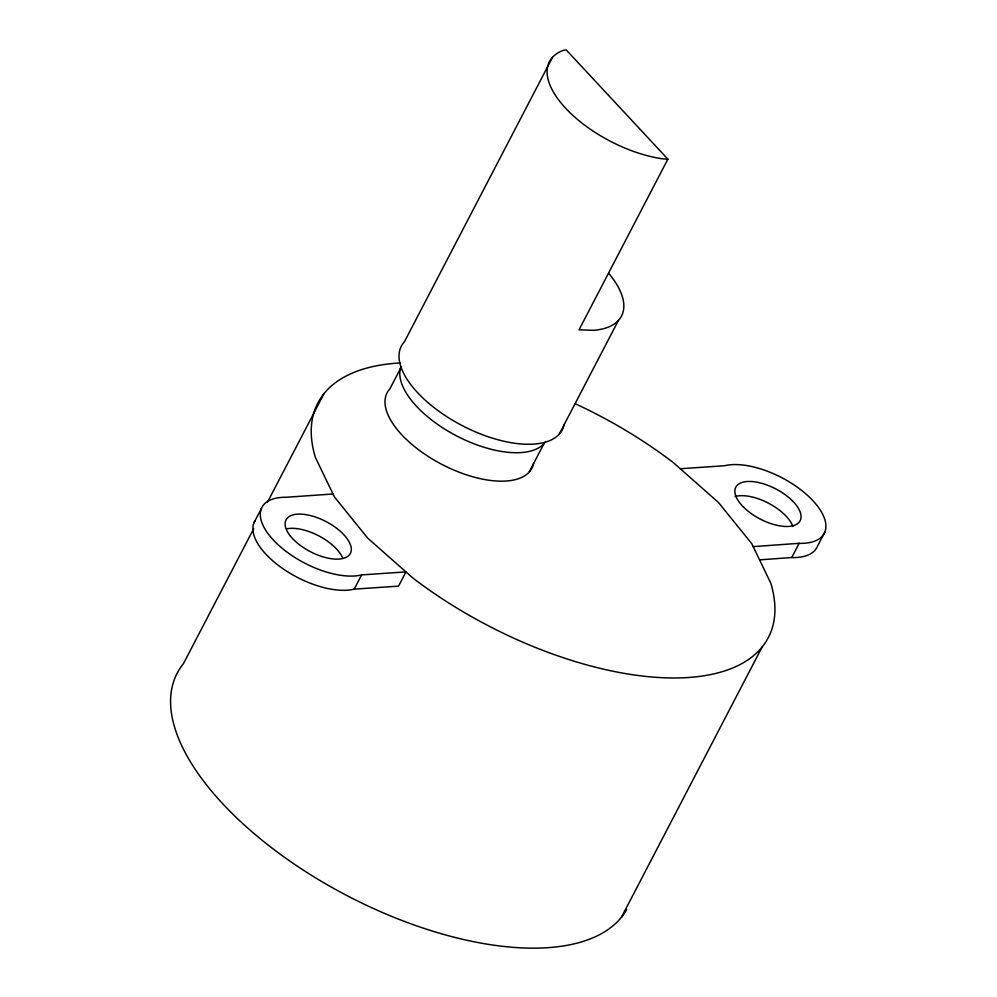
<?xml version="1.0" encoding="UTF-8"?>
<svg xmlns="http://www.w3.org/2000/svg" width="997" height="997" viewBox="0 0 997 997"><rect width="100%" height="100%" fill="white"/><g stroke="black" fill="none" stroke-linecap="round" stroke-linejoin="round"><path stroke-width="1.5" d="M254.061 522.578L261.463 508.358M253.737 528.622L183.411 663.703A253.961 118.842 27.5 0 0 334.98 889.137A253.961 118.842 27.5 0 0 626.727 909.526M267.37 502.426L324.062 393.528M552.512 57.29L404.458 341.697A90.702 42.447 27.5 0 0 462.645 425.831A90.702 42.447 27.5 0 0 564.19 424.348M401.155 367.195L389.877 388.867A81.629 38.198 27.5 0 0 442.244 464.577A81.629 38.198 27.5 0 0 533.632 463.256M354.209 589.14L361.612 574.908L405.941 571.892L398.538 586.124L354.209 589.14A63.496 29.711 27.5 0 1 282.687 568.539A63.496 29.711 27.5 0 1 255.282 520.297M667.878 159.134L663.703 158.972A90.702 42.447 27.5 0 1 565.623 108.224A90.702 42.447 27.5 0 1 562.794 50.56L566.159 49.85L667.878 159.134L579.045 329.783L593.277 330.319A90.702 42.447 27.5 0 0 608.556 273.203M529.133 472.142L543.938 443.702M559.18 434.231L618.402 320.473M759.577 559.865L791.755 557.522L799.158 543.303L799.881 543.377A63.496 29.711 27.5 0 0 811.757 499.472A63.496 29.711 27.5 0 0 724.595 465.736L680.266 468.74M621.443 917.252L762.094 647.065M824.743 532.298L817.341 546.518A63.496 29.711 27.5 0 1 792.478 557.597L791.755 557.522M575.244 403.735A253.961 118.842 27.5 0 1 673.249 462.546L718.463 502.488L751.738 543.639L770.793 583.208A253.961 118.842 27.5 0 1 670.52 677.948A253.961 118.842 27.5 0 1 412.908 578.048L367.681 538.106L334.419 496.955L332.998 493.989L286.313 497.266A63.496 29.711 27.5 0 0 274.462 541.197A63.496 29.711 27.5 0 0 361.612 574.908M753.184 546.643L799.158 543.303M332.998 493.989L315.364 457.386A253.961 118.842 27.5 0 1 399.909 362.958M286.563 528.871A36.278 16.974 27.5 0 1 342.47 557.56M735.076 496.531A36.278 16.974 27.5 0 1 768.276 503.074A36.278 16.974 27.5 0 1 792.852 526.478M545.72 441.434A81.629 38.198 27.5 0 1 457.05 436.138A81.629 38.198 27.5 0 1 400.956 366.522M290.115 535.701A36.278 16.974 27.5 0 0 347.442 556.575A36.278 16.974 27.5 0 0 317.034 517.593A36.278 16.974 27.5 0 0 290.115 535.701M743.65 507.261A36.278 16.974 27.5 0 0 799.594 521.618A36.278 16.974 27.5 0 0 760.636 483.022A36.278 16.974 27.5 0 0 743.65 507.261"/></g></svg>
